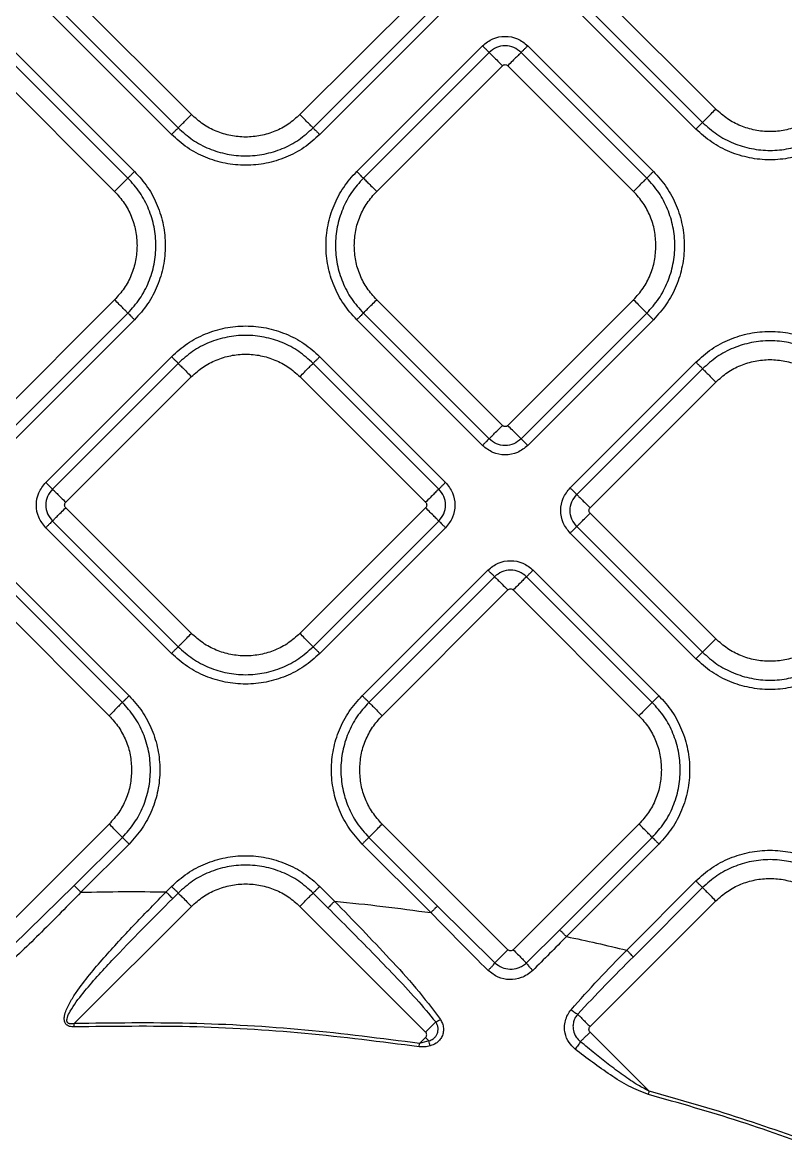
# Model space of a CAD drawing. Extents: x 939 to 1039, y 781 to 934.
# Drawn here: x 964.14 to 968.13, y 833.99 to 839.91 of the extents above; entities that cross this region are included whole.
import ezdxf

# ---------------------------------------------------------------- set-up
doc = ezdxf.new("R2010")
doc.units = 0
doc.header["$MEASUREMENT"] = 0
doc.layers.add('1', color=4, linetype='Continuous')

# ---------------------------------------------------------------- blocks, each defined once
blk = doc.blocks.new('Envoy')
at = {"layer": '1', "color": 3, "linetype": 'Continuous', "lineweight": 25}
for p, q in [((26.3686, 40.2569), (25.7097, 40.9158)), ((27.5955, 40.9158), (26.9367, 40.2569)), ((29.1166, 40.2854), (28.4578, 40.9443)), ((25.64, 40.846), (26.2989, 40.1872)), ((27.0064, 40.1872), (27.6653, 40.846)), ((29.012, 40.1809), (28.3532, 40.8397)), ((28.3881, 40.8745), (29.0469, 40.2157)), ((26.264, 40.1523), (25.6052, 40.8112)), ((27.7001, 40.8112), (27.0413, 40.1523)), ((25.4117, 40.6176), (26.0705, 39.9588)), ((27.2348, 39.9588), (27.8937, 40.6176)), ((28.1311, 40.6176), (28.79, 39.9588)), ((26.0356, 39.924), (25.3768, 40.5828)), ((27.9285, 40.5828), (27.2697, 39.9239)), ((28.7551, 39.9239), (28.0963, 40.5828)), ((25.3071, 40.5131), (25.9659, 39.8542)), ((27.3394, 39.8542), (27.9983, 40.513)), ((28.0265, 40.513), (28.6854, 39.8542)), ((25.9659, 39.2861), (25.3071, 38.6273)), ((27.9983, 38.6272), (27.3394, 39.2861)), ((28.6854, 39.2861), (28.0265, 38.6272)), ((25.3768, 38.5575), (26.0356, 39.2164)), ((26.0705, 39.1815), (25.4117, 38.5227)), ((27.8937, 38.5227), (27.2348, 39.1815)), ((27.2697, 39.2164), (27.9285, 38.5575)), ((28.0963, 38.5575), (28.7551, 39.2164)), ((28.79, 39.1815), (28.1311, 38.5227)), ((25.6052, 38.3292), (26.264, 38.988)), ((26.2989, 38.9531), (25.6401, 38.2943)), ((27.6653, 38.2943), (27.0065, 38.9531)), ((27.0413, 38.988), (27.7001, 38.3292)), ((28.3532, 38.3006), (29.012, 38.9595)), ((25.7098, 38.2246), (26.3686, 38.8834)), ((26.9367, 38.8834), (27.5956, 38.2246)), ((29.0469, 38.9246), (28.388, 38.2658)), ((28.4577, 38.196), (29.1166, 38.8549)), ((26.3686, 37.5374), (25.7098, 38.1963)), ((27.5956, 38.1963), (26.9367, 37.5374)), ((25.6401, 38.1265), (26.2989, 37.4677)), ((27.0065, 37.4677), (27.6653, 38.1265)), ((29.1166, 37.5089), (28.4577, 38.1678)), ((26.264, 37.4329), (25.6052, 38.0917)), ((27.7001, 38.0917), (27.0413, 37.4329)), ((29.012, 37.4043), (28.3532, 38.0632)), ((28.388, 38.098), (29.0469, 37.4392)), ((26.0071, 37.1759), (25.3483, 37.8348)), ((25.3831, 37.8696), (26.042, 37.2108)), ((27.2634, 37.2108), (27.9222, 37.8696)), ((27.9571, 37.8348), (27.2982, 37.176)), ((28.7836, 37.176), (28.1248, 37.8348)), ((28.1597, 37.8696), (28.8185, 37.2108)), ((25.2785, 37.765), (25.9374, 37.1062)), ((27.3679, 37.1062), (28.0268, 37.7651)), ((28.0551, 37.7651), (28.7139, 37.1062)), ((25.9374, 36.5381), (25.2785, 35.8792)), ((28.0268, 35.8793), (27.3679, 36.5381)), ((28.7139, 36.5381), (28.0551, 35.8793)), ((25.7545, 36.2158), (26.0071, 36.4684)), ((27.2982, 36.4684), (27.6579, 36.1087)), ((28.2988, 35.9835), (28.7836, 36.4684)), ((26.042, 36.4335), (25.7894, 36.1809)), ((27.623, 36.0739), (27.2634, 36.4335)), ((28.8185, 36.4335), (28.3336, 35.9487)), ((25.7545, 36.2158), (25.3429, 35.8149)), ((28.6495, 35.8774), (29.012, 36.24)), ((26.2356, 36.1831), (26.264, 36.2115)), ((26.2989, 36.1766), (26.2705, 36.1482)), ((27.0839, 36.0991), (27.0064, 36.1766)), ((27.0413, 36.2115), (27.1188, 36.134)), ((29.0469, 36.2051), (28.6844, 35.8426)), ((25.7544, 35.4927), (26.3686, 36.1069)), ((27.5955, 35.448), (26.9367, 36.1069)), ((27.9587, 35.8112), (27.6579, 36.1087)), ((28.4578, 35.4766), (29.1166, 36.1354)), ((28.2988, 35.9835), (28.1237, 35.8106)), ((28.768, 35.1381), (28.4578, 35.4483)), ((27.5615, 35.3708), (27.5641, 35.3883)), ((27.5641, 35.3883), (27.5955, 35.4198)), ((27.6135, 35.4018), (27.5641, 35.3883)), ((27.6135, 35.4018), (27.5955, 35.4198))]:
    blk.add_line(p, q, dxfattribs=at)
for points, knots in [([(27.8937, 40.6176), (27.911, 40.6313), (27.9458, 40.6588), (28.0124, 40.6708), (28.0791, 40.6588), (28.1138, 40.6313), (28.1311, 40.6176)], [0, 0, 0, 0, 0.2500696, 0.5000136, 0.7499316, 1, 1, 1, 1]), ([(27.9285, 40.5828), (27.9274, 40.5839), (27.9252, 40.5861), (27.9169, 40.5944), (27.9061, 40.6052), (27.8978, 40.6135), (27.8937, 40.6176)], [0, 0, 0, 0, 0.249995, 0.499983, 0.750002, 1, 1, 1, 1]), ([(28.0963, 40.5828), (28.084, 40.5924), (28.0595, 40.6118), (28.0124, 40.6204), (27.9653, 40.6118), (27.9408, 40.5924), (27.9285, 40.5828)], [0, 0, 0, 0, 0.249853, 0.499976, 0.750124, 1, 1, 1, 1]), ([(28.0963, 40.5828), (28.0974, 40.5839), (28.0996, 40.5861), (28.1079, 40.5944), (28.1187, 40.6052), (28.127, 40.6135), (28.1311, 40.6176)], [0, 0, 0, 0, 0.249991, 0.499989, 0.749983, 1, 1, 1, 1]), ([(27.9285, 40.5828), (27.9308, 40.5806), (27.9352, 40.5761), (27.9518, 40.5595), (27.9734, 40.5379), (27.99, 40.5213), (27.9983, 40.513)], [0, 0, 0, 0, 0.249995, 0.500002, 0.750004, 1, 1, 1, 1]), ([(28.0963, 40.5828), (28.0941, 40.5806), (28.0896, 40.5761), (28.073, 40.5595), (28.0514, 40.5379), (28.0348, 40.5213), (28.0265, 40.513)], [0, 0, 0, 0, 0.2499965, 0.4999979, 0.7500024, 1, 1, 1, 1]), ([(27.9983, 40.513), (28.0003, 40.5147), (28.0045, 40.5179), (28.0124, 40.5194), (28.0203, 40.5179), (28.0245, 40.5147), (28.0265, 40.513)], [0, 0, 0, 0, 0.250204, 0.499963, 0.749796, 1, 1, 1, 1]), ([(26.2989, 40.1872), (26.3011, 40.1894), (26.3055, 40.1938), (26.3221, 40.2104), (26.3437, 40.2321), (26.3603, 40.2486), (26.3686, 40.2569)], [0, 0, 0, 0, 0.249995, 0.4999959, 0.7499999, 1, 1, 1, 1]), ([(26.9367, 40.2569), (26.9171, 40.2394), (26.8778, 40.2043), (26.8072, 40.1676), (26.7316, 40.1444), (26.6526, 40.1367), (26.5737, 40.1444), (26.498, 40.1676), (26.4275, 40.2043), (26.3882, 40.2394), (26.3686, 40.2569)], [0, 0, 0, 0, 0.125003, 0.250002, 0.374999, 0.500002, 0.625, 0.750001, 0.875, 1, 1, 1, 1]), ([(27.0064, 40.1872), (27.0042, 40.1894), (26.9998, 40.1938), (26.9832, 40.2104), (26.9615, 40.2321), (26.945, 40.2486), (26.9367, 40.2569)], [0, 0, 0, 0, 0.2499957, 0.5000049, 0.7499993, 1, 1, 1, 1]), ([(29.0469, 40.2157), (29.0491, 40.2179), (29.0535, 40.2224), (29.0701, 40.2389), (29.0918, 40.2606), (29.1083, 40.2772), (29.1166, 40.2854)], [0, 0, 0, 0, 0.2499971, 0.5000068, 0.7500017, 1, 1, 1, 1]), ([(29.6847, 40.2854), (29.6651, 40.2679), (29.6258, 40.2328), (29.5553, 40.1961), (29.4796, 40.1729), (29.4007, 40.1652), (29.3218, 40.1729), (29.2461, 40.1961), (29.1756, 40.2328), (29.1363, 40.2679), (29.1166, 40.2854)], [0, 0, 0, 0, 0.124999, 0.249999, 0.374999, 0.499998, 0.625001, 0.749998, 0.874998, 1, 1, 1, 1]), ([(26.2989, 40.1872), (26.2978, 40.1861), (26.2955, 40.1839), (26.2872, 40.1756), (26.2764, 40.1648), (26.2681, 40.1565), (26.264, 40.1523)], [0, 0, 0, 0, 0.249996, 0.500001, 0.750003, 1, 1, 1, 1]), ([(26.2989, 40.1872), (26.3233, 40.1654), (26.3723, 40.1217), (26.4601, 40.0759), (26.5544, 40.0471), (26.6526, 40.0375), (26.7509, 40.0471), (26.8452, 40.0759), (26.933, 40.1217), (26.982, 40.1654), (27.0064, 40.1872)], [0, 0, 0, 0, 0.124999, 0.25, 0.375, 0.499999, 0.625, 0.75, 0.874998, 1, 1, 1, 1]), ([(27.0064, 40.1872), (27.0075, 40.1861), (27.0098, 40.1839), (27.018, 40.1756), (27.0289, 40.1648), (27.0372, 40.1565), (27.0413, 40.1523)], [0, 0, 0, 0, 0.2499938, 0.4999816, 0.7499816, 1, 1, 1, 1]), ([(29.0469, 40.2157), (29.0458, 40.2146), (29.0436, 40.2124), (29.0353, 40.2041), (29.0244, 40.1933), (29.0162, 40.185), (29.012, 40.1809)], [0, 0, 0, 0, 0.249995, 0.49998, 0.749981, 1, 1, 1, 1]), ([(29.0469, 40.2157), (29.0714, 40.1939), (29.1203, 40.1502), (29.2081, 40.1044), (29.3024, 40.0756), (29.4007, 40.066), (29.499, 40.0756), (29.5932, 40.1044), (29.681, 40.1502), (29.73, 40.1939), (29.7545, 40.2157)], [0, 0, 0, 0, 0.1250017, 0.2500002, 0.375, 0.5000013, 0.6249997, 0.7499995, 0.8750006, 1, 1, 1, 1]), ([(27.0413, 40.1523), (27.0144, 40.1284), (26.9606, 40.0804), (26.8642, 40.0301), (26.7606, 39.9984), (26.6526, 39.9878), (26.5447, 39.9984), (26.4411, 40.0301), (26.3446, 40.0804), (26.2909, 40.1284), (26.264, 40.1523)], [0, 0, 0, 0, 0.125002, 0.25, 0.374999, 0.500001, 0.625, 0.75, 0.875, 1, 1, 1, 1]), ([(29.7893, 40.1809), (29.7624, 40.1569), (29.7087, 40.1089), (29.6122, 40.0586), (29.5086, 40.0269), (29.4007, 40.0164), (29.2927, 40.0269), (29.1892, 40.0586), (29.0927, 40.1089), (29.0389, 40.1569), (29.012, 40.1809)], [0, 0, 0, 0, 0.125, 0.25, 0.374999, 0.499999, 0.625, 0.75, 0.874998, 1, 1, 1, 1]), ([(26.0356, 39.924), (26.0367, 39.9251), (26.0389, 39.9273), (26.0472, 39.9356), (26.0581, 39.9464), (26.0663, 39.9547), (26.0705, 39.9588)], [0, 0, 0, 0, 0.249993, 0.499982, 0.750004, 1, 1, 1, 1]), ([(26.0705, 39.9588), (26.0945, 39.9319), (26.1424, 39.8782), (26.1927, 39.7817), (26.2244, 39.6781), (26.235, 39.5702), (26.2244, 39.4622), (26.1927, 39.3587), (26.1424, 39.2622), (26.0945, 39.2084), (26.0705, 39.1815)], [0, 0, 0, 0, 0.124999, 0.249999, 0.375, 0.5, 0.625, 0.750001, 0.875001, 1, 1, 1, 1]), ([(27.2348, 39.1815), (27.2109, 39.2084), (27.1629, 39.2621), (27.1126, 39.3586), (27.0809, 39.4622), (27.0703, 39.5701), (27.0809, 39.6781), (27.1126, 39.7817), (27.1629, 39.8781), (27.2109, 39.9319), (27.2348, 39.9588)], [0, 0, 0, 0, 0.1249993, 0.2500002, 0.3749998, 0.5, 0.6250002, 0.7499998, 0.8750007, 1, 1, 1, 1]), ([(27.2697, 39.9239), (27.2686, 39.925), (27.2664, 39.9272), (27.2581, 39.9355), (27.2473, 39.9464), (27.239, 39.9547), (27.2348, 39.9588)], [0, 0, 0, 0, 0.249994, 0.5, 0.750002, 1, 1, 1, 1]), ([(28.7551, 39.9239), (28.7562, 39.925), (28.7584, 39.9272), (28.7667, 39.9355), (28.7775, 39.9464), (28.7858, 39.9547), (28.79, 39.9588)], [0, 0, 0, 0, 0.249993, 0.499982, 0.750004, 1, 1, 1, 1]), ([(28.79, 39.9588), (28.814, 39.9319), (28.8619, 39.8781), (28.9122, 39.7817), (28.9439, 39.6781), (28.9545, 39.5701), (28.9439, 39.4622), (28.9122, 39.3586), (28.8619, 39.2621), (28.814, 39.2084), (28.79, 39.1815)], [0, 0, 0, 0, 0.124999, 0.249999, 0.375, 0.5, 0.625, 0.750001, 0.875001, 1, 1, 1, 1]), ([(26.0356, 39.924), (26.0334, 39.9217), (26.029, 39.9173), (26.0124, 39.9007), (25.9907, 39.8791), (25.9742, 39.8625), (25.9659, 39.8542)], [0, 0, 0, 0, 0.2499964, 0.5000054, 0.7499995, 1, 1, 1, 1]), ([(26.0356, 39.2164), (26.0575, 39.2409), (26.1011, 39.2898), (26.1469, 39.3776), (26.1758, 39.4719), (26.1854, 39.5702), (26.1758, 39.6685), (26.1469, 39.7627), (26.1011, 39.8505), (26.0575, 39.8995), (26.0356, 39.924)], [0, 0, 0, 0, 0.125, 0.25, 0.375, 0.5, 0.624999, 0.749999, 0.874999, 1, 1, 1, 1]), ([(27.2697, 39.9239), (27.2479, 39.8995), (27.2042, 39.8505), (27.1584, 39.7627), (27.1296, 39.6684), (27.12, 39.5701), (27.1296, 39.4719), (27.1584, 39.3776), (27.2042, 39.2898), (27.2479, 39.2408), (27.2697, 39.2164)], [0, 0, 0, 0, 0.125001, 0.25, 0.375, 0.5, 0.625, 0.75, 0.875, 1, 1, 1, 1]), ([(27.2697, 39.9239), (27.2719, 39.9217), (27.2763, 39.9173), (27.2929, 39.9007), (27.3146, 39.879), (27.3312, 39.8625), (27.3394, 39.8542)], [0, 0, 0, 0, 0.2499965, 0.4999979, 0.7500024, 1, 1, 1, 1]), ([(28.7551, 39.9239), (28.7529, 39.9217), (28.7485, 39.9173), (28.7319, 39.9007), (28.7102, 39.879), (28.6937, 39.8625), (28.6854, 39.8542)], [0, 0, 0, 0, 0.2499971, 0.5000068, 0.7500017, 1, 1, 1, 1]), ([(28.7551, 39.2164), (28.7769, 39.2408), (28.8206, 39.2898), (28.8664, 39.3776), (28.8952, 39.4719), (28.9048, 39.5701), (28.8952, 39.6684), (28.8664, 39.7627), (28.8206, 39.8505), (28.7769, 39.8995), (28.7551, 39.9239)], [0, 0, 0, 0, 0.125, 0.25, 0.375, 0.5, 0.625, 0.749999, 0.874999, 1, 1, 1, 1]), ([(25.9659, 39.8542), (25.9834, 39.8346), (26.0185, 39.7953), (26.0551, 39.7248), (26.0791, 39.6491), (26.0821, 39.5965), (26.0836, 39.5702)], [0, 0, 0, 0, 0.249999, 0.5, 0.75, 1, 1, 1, 1]), ([(27.2218, 39.5701), (27.2232, 39.5964), (27.2262, 39.6491), (27.2503, 39.7247), (27.2868, 39.7953), (27.3219, 39.8346), (27.3394, 39.8542)], [0, 0, 0, 0, 0.25, 0.5, 0.75, 1, 1, 1, 1]), ([(28.803, 39.5701), (28.8016, 39.5964), (28.7986, 39.6491), (28.7745, 39.7247), (28.738, 39.7953), (28.7029, 39.8346), (28.6854, 39.8542)], [0, 0, 0, 0, 0.25, 0.499999, 0.75, 1, 1, 1, 1]), ([(26.0836, 39.5702), (26.0821, 39.5439), (26.0791, 39.4913), (26.0551, 39.4156), (26.0185, 39.3451), (25.9834, 39.3058), (25.9659, 39.2861)], [0, 0, 0, 0, 0.25, 0.5, 0.750001, 1, 1, 1, 1]), ([(27.3394, 39.2861), (27.3219, 39.3057), (27.2868, 39.345), (27.2503, 39.4155), (27.2262, 39.4912), (27.2232, 39.5438), (27.2218, 39.5701)], [0, 0, 0, 0, 0.249999, 0.499999, 0.75, 1, 1, 1, 1]), ([(28.6854, 39.2861), (28.7029, 39.3057), (28.738, 39.345), (28.7745, 39.4155), (28.7986, 39.4912), (28.8016, 39.5438), (28.803, 39.5701)], [0, 0, 0, 0, 0.249999, 0.5, 0.75, 1, 1, 1, 1]), ([(26.0356, 39.2164), (26.0334, 39.2186), (26.029, 39.223), (26.0124, 39.2396), (25.9907, 39.2613), (25.9742, 39.2778), (25.9659, 39.2861)], [0, 0, 0, 0, 0.2499957, 0.5000049, 0.7499993, 1, 1, 1, 1]), ([(27.2697, 39.2164), (27.2719, 39.2186), (27.2763, 39.223), (27.2929, 39.2396), (27.3146, 39.2612), (27.3312, 39.2778), (27.3394, 39.2861)], [0, 0, 0, 0, 0.249995, 0.4999959, 0.7499999, 1, 1, 1, 1]), ([(28.6854, 39.2861), (28.6937, 39.2778), (28.7102, 39.2612), (28.7319, 39.2396), (28.7485, 39.223), (28.7529, 39.2186), (28.7551, 39.2164)], [0, 0, 0, 0, 0.250001, 0.499995, 0.750004, 1, 1, 1, 1]), ([(26.0356, 39.2164), (26.0367, 39.2153), (26.0389, 39.2131), (26.0472, 39.2048), (26.0581, 39.1939), (26.0663, 39.1857), (26.0705, 39.1815)], [0, 0, 0, 0, 0.249995, 0.499983, 0.750004, 1, 1, 1, 1]), ([(27.2697, 39.2164), (27.2686, 39.2152), (27.2664, 39.213), (27.2581, 39.2047), (27.2473, 39.1939), (27.239, 39.1856), (27.2348, 39.1815)], [0, 0, 0, 0, 0.249996, 0.500001, 0.750003, 1, 1, 1, 1]), ([(28.79, 39.1815), (28.7858, 39.1856), (28.7775, 39.1939), (28.7667, 39.2047), (28.7584, 39.213), (28.7562, 39.2152), (28.7551, 39.2164)], [0, 0, 0, 0, 0.249996, 0.500017, 0.750005, 1, 1, 1, 1]), ([(26.264, 38.988), (26.2909, 39.012), (26.3447, 39.0599), (26.4412, 39.1102), (26.5447, 39.1419), (26.6527, 39.1525), (26.7606, 39.1419), (26.8642, 39.1102), (26.9607, 39.0599), (27.0144, 39.012), (27.0413, 38.988)], [0, 0, 0, 0, 0.125, 0.25, 0.374999, 0.499999, 0.625001, 0.75, 0.875, 1, 1, 1, 1]), ([(29.012, 38.9595), (29.0389, 38.9834), (29.0926, 39.0314), (29.1891, 39.0817), (29.2927, 39.1134), (29.4006, 39.124), (29.5086, 39.1134), (29.6122, 39.0817), (29.7086, 39.0314), (29.7624, 38.9834), (29.7893, 38.9595)], [0, 0, 0, 0, 0.1249995, 0.2500003, 0.3749995, 0.5000014, 0.6250005, 0.7499997, 0.8750005, 1, 1, 1, 1]), ([(27.0065, 38.9531), (26.982, 38.9749), (26.933, 39.0186), (26.8452, 39.0644), (26.751, 39.0932), (26.6527, 39.1029), (26.5544, 39.0932), (26.4601, 39.0644), (26.3723, 39.0186), (26.3234, 38.9749), (26.2989, 38.9531)], [0, 0, 0, 0, 0.124999, 0.25, 0.375, 0.500001, 0.625, 0.75, 0.875001, 1, 1, 1, 1]), ([(29.7544, 38.9246), (29.73, 38.9464), (29.681, 38.9901), (29.5932, 39.0359), (29.4989, 39.0647), (29.4006, 39.0743), (29.3024, 39.0647), (29.2081, 39.0359), (29.1203, 38.9901), (29.0713, 38.9464), (29.0469, 38.9246)], [0, 0, 0, 0, 0.124999, 0.25, 0.375, 0.499999, 0.625, 0.75, 0.875001, 1, 1, 1, 1]), ([(26.3686, 38.8834), (26.3883, 38.9009), (26.4276, 38.936), (26.4981, 38.9727), (26.5738, 38.9959), (26.6527, 39.0036), (26.7316, 38.9959), (26.8073, 38.9727), (26.8778, 38.936), (26.9171, 38.9009), (26.9367, 38.8834)], [0, 0, 0, 0, 0.125, 0.249999, 0.374999, 0.499998, 0.625001, 0.750001, 0.875, 1, 1, 1, 1]), ([(26.2989, 38.9531), (26.2978, 38.9542), (26.2956, 38.9564), (26.2873, 38.9647), (26.2764, 38.9756), (26.2682, 38.9838), (26.264, 38.988)], [0, 0, 0, 0, 0.249993, 0.499982, 0.750004, 1, 1, 1, 1]), ([(26.2989, 38.9531), (26.3011, 38.9509), (26.3055, 38.9465), (26.3221, 38.9299), (26.3438, 38.9082), (26.3603, 38.8917), (26.3686, 38.8834)], [0, 0, 0, 0, 0.2499964, 0.5000054, 0.7499995, 1, 1, 1, 1]), ([(26.9367, 38.8834), (26.945, 38.8917), (26.9616, 38.9082), (26.9832, 38.9299), (26.9998, 38.9465), (27.0043, 38.9509), (27.0065, 38.9531)], [0, 0, 0, 0, 0.25, 0.499995, 0.750004, 1, 1, 1, 1]), ([(27.0413, 38.988), (27.0372, 38.9838), (27.0289, 38.9756), (27.0181, 38.9647), (27.0098, 38.9564), (27.0076, 38.9542), (27.0065, 38.9531)], [0, 0, 0, 0, 0.2499962, 0.500018, 0.7500069, 1, 1, 1, 1]), ([(29.0469, 38.9246), (29.0458, 38.9257), (29.0435, 38.9279), (29.0352, 38.9362), (29.0244, 38.947), (29.0161, 38.9553), (29.012, 38.9595)], [0, 0, 0, 0, 0.249994, 0.499983, 0.749999, 1, 1, 1, 1]), ([(29.1166, 38.8549), (29.1362, 38.8724), (29.1755, 38.9075), (29.246, 38.9442), (29.3217, 38.9674), (29.4006, 38.9751), (29.4796, 38.9674), (29.5552, 38.9442), (29.6258, 38.9075), (29.6651, 38.8724), (29.6847, 38.8549)], [0, 0, 0, 0, 0.125, 0.249999, 0.374999, 0.500002, 0.625001, 0.750001, 0.875, 1, 1, 1, 1]), ([(29.0469, 38.9246), (29.0491, 38.9224), (29.0535, 38.918), (29.0701, 38.9014), (29.0917, 38.8797), (29.1083, 38.8632), (29.1166, 38.8549)], [0, 0, 0, 0, 0.249996, 0.500007, 0.749999, 1, 1, 1, 1]), ([(27.9285, 38.5575), (27.9308, 38.5597), (27.9352, 38.5642), (27.9518, 38.5808), (27.9734, 38.6024), (27.99, 38.619), (27.9983, 38.6272)], [0, 0, 0, 0, 0.249993, 0.5, 0.750002, 1, 1, 1, 1]), ([(28.0265, 38.6272), (28.0245, 38.6256), (28.0203, 38.6223), (28.0124, 38.6209), (28.0045, 38.6223), (28.0003, 38.6256), (27.9983, 38.6272)], [0, 0, 0, 0, 0.25021, 0.500037, 0.74979, 1, 1, 1, 1]), ([(28.0963, 38.5575), (28.0941, 38.5597), (28.0896, 38.5642), (28.073, 38.5808), (28.0514, 38.6024), (28.0348, 38.619), (28.0265, 38.6272)], [0, 0, 0, 0, 0.249995, 0.4999959, 0.7499999, 1, 1, 1, 1]), ([(27.9285, 38.5575), (27.9274, 38.5564), (27.9252, 38.5542), (27.9169, 38.5459), (27.9061, 38.5351), (27.8978, 38.5268), (27.8937, 38.5227)], [0, 0, 0, 0, 0.2499955, 0.4999831, 0.7500072, 1, 1, 1, 1]), ([(28.0963, 38.5575), (28.084, 38.5479), (28.0595, 38.5285), (28.0124, 38.5199), (27.9653, 38.5285), (27.9408, 38.5479), (27.9285, 38.5575)], [0, 0, 0, 0, 0.249854, 0.499976, 0.750123, 1, 1, 1, 1]), ([(28.1311, 38.5227), (28.127, 38.5268), (28.1187, 38.5351), (28.1079, 38.5459), (28.0996, 38.5542), (28.0974, 38.5564), (28.0963, 38.5575)], [0, 0, 0, 0, 0.250012, 0.500011, 0.750009, 1, 1, 1, 1]), ([(28.1311, 38.5227), (28.1138, 38.509), (28.0791, 38.4815), (28.0124, 38.4695), (27.9458, 38.4815), (27.911, 38.509), (27.8937, 38.5227)], [0, 0, 0, 0, 0.250069, 0.499986, 0.74993, 1, 1, 1, 1]), ([(25.6052, 38.0917), (25.5915, 38.109), (25.564, 38.1438), (25.552, 38.2104), (25.564, 38.2771), (25.5915, 38.3118), (25.6052, 38.3292)], [0, 0, 0, 0, 0.2500704, 0.5000152, 0.7499314, 1, 1, 1, 1]), ([(25.6401, 38.2943), (25.6389, 38.2954), (25.6367, 38.2976), (25.6284, 38.3059), (25.6176, 38.3167), (25.6093, 38.325), (25.6052, 38.3292)], [0, 0, 0, 0, 0.249998, 0.499989, 0.749997, 1, 1, 1, 1]), ([(25.6401, 38.2943), (25.6304, 38.282), (25.611, 38.2575), (25.6025, 38.2104), (25.611, 38.1634), (25.6304, 38.1388), (25.6401, 38.1265)], [0, 0, 0, 0, 0.249862, 0.499984, 0.750122, 1, 1, 1, 1]), ([(25.6401, 38.2943), (25.6423, 38.2921), (25.6467, 38.2876), (25.6633, 38.271), (25.6849, 38.2494), (25.7015, 38.2328), (25.7098, 38.2246)], [0, 0, 0, 0, 0.2499957, 0.5000049, 0.7499993, 1, 1, 1, 1]), ([(27.6653, 38.2943), (27.6631, 38.2921), (27.6587, 38.2876), (27.6421, 38.271), (27.6204, 38.2494), (27.6039, 38.2328), (27.5956, 38.2246)], [0, 0, 0, 0, 0.2499957, 0.5000049, 0.7499993, 1, 1, 1, 1]), ([(27.6653, 38.2943), (27.6664, 38.2954), (27.6686, 38.2976), (27.6769, 38.3059), (27.6877, 38.3167), (27.696, 38.325), (27.7001, 38.3292)], [0, 0, 0, 0, 0.249998, 0.499989, 0.749997, 1, 1, 1, 1]), ([(27.6653, 38.1265), (27.675, 38.1388), (27.6943, 38.1634), (27.7029, 38.2104), (27.6943, 38.2575), (27.675, 38.282), (27.6653, 38.2943)], [0, 0, 0, 0, 0.249862, 0.499987, 0.750125, 1, 1, 1, 1]), ([(27.7001, 38.3292), (27.7139, 38.3118), (27.7413, 38.2771), (27.7534, 38.2104), (27.7413, 38.1438), (27.7139, 38.109), (27.7001, 38.0917)], [0, 0, 0, 0, 0.25007, 0.500017, 0.749931, 1, 1, 1, 1]), ([(28.3532, 38.0632), (28.3395, 38.0805), (28.312, 38.1153), (28.3, 38.1819), (28.312, 38.2485), (28.3395, 38.2833), (28.3532, 38.3006)], [0, 0, 0, 0, 0.2500671, 0.4999837, 0.7499311, 1, 1, 1, 1]), ([(28.388, 38.2658), (28.3869, 38.2669), (28.3847, 38.2691), (28.3764, 38.2774), (28.3656, 38.2882), (28.3573, 38.2965), (28.3532, 38.3006)], [0, 0, 0, 0, 0.249997, 0.499992, 0.749996, 1, 1, 1, 1]), ([(28.388, 38.098), (28.3784, 38.1103), (28.359, 38.1348), (28.3504, 38.1819), (28.359, 38.229), (28.3784, 38.2535), (28.388, 38.2658)], [0, 0, 0, 0, 0.249862, 0.499987, 0.750122, 1, 1, 1, 1]), ([(28.388, 38.2658), (28.3902, 38.2636), (28.3947, 38.2591), (28.4113, 38.2425), (28.4329, 38.2209), (28.4495, 38.2043), (28.4577, 38.196)], [0, 0, 0, 0, 0.249996, 0.500007, 0.749999, 1, 1, 1, 1]), ([(25.6401, 38.1265), (25.6423, 38.1288), (25.6467, 38.1332), (25.6633, 38.1498), (25.6849, 38.1714), (25.7015, 38.188), (25.7098, 38.1963)], [0, 0, 0, 0, 0.2499971, 0.5000068, 0.7500017, 1, 1, 1, 1]), ([(25.7098, 38.1963), (25.7081, 38.1983), (25.7049, 38.2025), (25.7034, 38.2104), (25.7049, 38.2183), (25.7081, 38.2225), (25.7098, 38.2246)], [0, 0, 0, 0, 0.250226, 0.500008, 0.74979, 1, 1, 1, 1]), ([(27.5956, 38.2246), (27.5972, 38.2225), (27.6005, 38.2183), (27.6019, 38.2104), (27.6005, 38.2025), (27.5972, 38.1983), (27.5956, 38.1963)], [0, 0, 0, 0, 0.25021, 0.499992, 0.749774, 1, 1, 1, 1]), ([(27.6653, 38.1265), (27.6631, 38.1288), (27.6587, 38.1332), (27.6421, 38.1498), (27.6204, 38.1714), (27.6039, 38.188), (27.5956, 38.1963)], [0, 0, 0, 0, 0.2499971, 0.5000068, 0.7500017, 1, 1, 1, 1]), ([(28.4577, 38.1678), (28.4561, 38.1698), (28.4529, 38.174), (28.4514, 38.1819), (28.4529, 38.1898), (28.4561, 38.194), (28.4577, 38.196)], [0, 0, 0, 0, 0.2502268, 0.4999908, 0.7497732, 1, 1, 1, 1]), ([(25.6401, 38.1265), (25.6389, 38.1254), (25.6367, 38.1232), (25.6284, 38.1149), (25.6176, 38.1041), (25.6093, 38.0958), (25.6052, 38.0917)], [0, 0, 0, 0, 0.249997, 0.499992, 0.749996, 1, 1, 1, 1]), ([(27.6653, 38.1265), (27.6664, 38.1254), (27.6686, 38.1232), (27.6769, 38.1149), (27.6877, 38.1041), (27.696, 38.0958), (27.7001, 38.0917)], [0, 0, 0, 0, 0.249997, 0.499992, 0.749996, 1, 1, 1, 1]), ([(28.388, 38.098), (28.3902, 38.1003), (28.3947, 38.1047), (28.4113, 38.1213), (28.4329, 38.1429), (28.4495, 38.1595), (28.4577, 38.1678)], [0, 0, 0, 0, 0.249996, 0.500007, 0.749999, 1, 1, 1, 1]), ([(28.3532, 38.0632), (28.3573, 38.0673), (28.3656, 38.0756), (28.3764, 38.0864), (28.3847, 38.0947), (28.3869, 38.0969), (28.388, 38.098)], [0, 0, 0, 0, 0.2500047, 0.5000086, 0.7500003, 1, 1, 1, 1]), ([(27.9222, 37.8696), (27.9395, 37.8834), (27.9743, 37.9108), (28.0409, 37.9228), (28.1076, 37.9108), (28.1423, 37.8834), (28.1597, 37.8696)], [0, 0, 0, 0, 0.25007, 0.500022, 0.749932, 1, 1, 1, 1]), ([(27.9571, 37.8348), (27.9559, 37.8359), (27.9537, 37.8381), (27.9454, 37.8464), (27.9346, 37.8572), (27.9263, 37.8655), (27.9222, 37.8696)], [0, 0, 0, 0, 0.249991, 0.499989, 0.749983, 1, 1, 1, 1]), ([(28.1248, 37.8348), (28.1125, 37.8445), (28.088, 37.8638), (28.0409, 37.8724), (27.9939, 37.8638), (27.9693, 37.8445), (27.9571, 37.8348)], [0, 0, 0, 0, 0.249864, 0.499988, 0.750123, 1, 1, 1, 1]), ([(27.9571, 37.8348), (27.9593, 37.8326), (27.9637, 37.8282), (27.9803, 37.8116), (28.0019, 37.7899), (28.0185, 37.7734), (28.0268, 37.7651)], [0, 0, 0, 0, 0.249996, 0.499996, 0.75, 1, 1, 1, 1]), ([(28.1248, 37.8348), (28.1226, 37.8326), (28.1181, 37.8282), (28.1015, 37.8116), (28.0799, 37.7899), (28.0633, 37.7734), (28.0551, 37.7651)], [0, 0, 0, 0, 0.2499938, 0.5000002, 0.7500021, 1, 1, 1, 1]), ([(28.1248, 37.8348), (28.1259, 37.8359), (28.1281, 37.8381), (28.1364, 37.8464), (28.1472, 37.8572), (28.1555, 37.8655), (28.1597, 37.8696)], [0, 0, 0, 0, 0.249995, 0.499983, 0.750002, 1, 1, 1, 1]), ([(28.0268, 37.7651), (28.0288, 37.7667), (28.033, 37.77), (28.0409, 37.7714), (28.0488, 37.77), (28.053, 37.7667), (28.0551, 37.7651)], [0, 0, 0, 0, 0.25021, 0.500037, 0.74979, 1, 1, 1, 1]), ([(26.2989, 37.4677), (26.3011, 37.4699), (26.3055, 37.4744), (26.3221, 37.4909), (26.3438, 37.5126), (26.3603, 37.5292), (26.3686, 37.5374)], [0, 0, 0, 0, 0.2499971, 0.5000068, 0.7500017, 1, 1, 1, 1]), ([(26.9367, 37.5374), (26.9171, 37.5199), (26.8778, 37.4848), (26.8073, 37.4481), (26.7316, 37.4249), (26.6527, 37.4172), (26.5738, 37.4249), (26.4981, 37.4481), (26.4276, 37.4848), (26.3883, 37.5199), (26.3686, 37.5374)], [0, 0, 0, 0, 0.124999, 0.249998, 0.374999, 0.500002, 0.625001, 0.750002, 0.875001, 1, 1, 1, 1]), ([(27.0065, 37.4677), (27.0043, 37.4699), (26.9998, 37.4744), (26.9832, 37.4909), (26.9616, 37.5126), (26.945, 37.5292), (26.9367, 37.5374)], [0, 0, 0, 0, 0.2499971, 0.5000068, 0.7500017, 1, 1, 1, 1]), ([(26.2989, 37.4677), (26.2978, 37.4666), (26.2956, 37.4644), (26.2873, 37.4561), (26.2764, 37.4453), (26.2682, 37.437), (26.264, 37.4329)], [0, 0, 0, 0, 0.249994, 0.4999782, 0.749999, 1, 1, 1, 1]), ([(26.2989, 37.4677), (26.3234, 37.4459), (26.3723, 37.4022), (26.4601, 37.3564), (26.5544, 37.3276), (26.6527, 37.318), (26.751, 37.3276), (26.8452, 37.3564), (26.933, 37.4022), (26.982, 37.4459), (27.0065, 37.4677)], [0, 0, 0, 0, 0.124999, 0.25, 0.375, 0.499999, 0.625, 0.75, 0.875001, 1, 1, 1, 1]), ([(27.0065, 37.4677), (27.0076, 37.4666), (27.0098, 37.4644), (27.0181, 37.4561), (27.0289, 37.4453), (27.0372, 37.437), (27.0413, 37.4329)], [0, 0, 0, 0, 0.249994, 0.4999782, 0.749999, 1, 1, 1, 1]), ([(29.1166, 37.5089), (29.1083, 37.5006), (29.0917, 37.4841), (29.0701, 37.4624), (29.0535, 37.4458), (29.0491, 37.4414), (29.0469, 37.4392)], [0, 0, 0, 0, 0.250001, 0.499995, 0.750004, 1, 1, 1, 1]), ([(29.6847, 37.5089), (29.6651, 37.4914), (29.6258, 37.4563), (29.5552, 37.4196), (29.4796, 37.3964), (29.4006, 37.3887), (29.3217, 37.3964), (29.246, 37.4196), (29.1755, 37.4563), (29.1362, 37.4914), (29.1166, 37.5089)], [0, 0, 0, 0, 0.125, 0.249999, 0.374999, 0.499998, 0.625001, 0.750001, 0.875, 1, 1, 1, 1]), ([(27.0413, 37.4329), (27.0144, 37.4089), (26.9607, 37.3609), (26.8642, 37.3106), (26.7606, 37.2789), (26.6527, 37.2684), (26.5447, 37.2789), (26.4412, 37.3106), (26.3447, 37.3609), (26.2909, 37.4089), (26.264, 37.4329)], [0, 0, 0, 0, 0.125, 0.25, 0.374999, 0.500001, 0.625001, 0.75, 0.875, 1, 1, 1, 1]), ([(29.012, 37.4043), (29.0161, 37.4085), (29.0244, 37.4168), (29.0352, 37.4276), (29.0435, 37.4359), (29.0458, 37.4381), (29.0469, 37.4392)], [0, 0, 0, 0, 0.249996, 0.500017, 0.750005, 1, 1, 1, 1]), ([(29.7893, 37.4043), (29.7624, 37.3804), (29.7086, 37.3324), (29.6122, 37.2821), (29.5086, 37.2504), (29.4006, 37.2398), (29.2927, 37.2504), (29.1891, 37.2821), (29.0926, 37.3324), (29.0389, 37.3804), (29.012, 37.4043)], [0, 0, 0, 0, 0.1249995, 0.2500003, 0.3749995, 0.4999986, 0.6250005, 0.7499997, 0.8750005, 1, 1, 1, 1]), ([(29.0469, 37.4392), (29.0713, 37.4174), (29.1203, 37.3737), (29.2081, 37.3279), (29.3024, 37.2991), (29.4006, 37.2895), (29.4989, 37.2991), (29.5932, 37.3279), (29.681, 37.3737), (29.73, 37.4174), (29.7544, 37.4392)], [0, 0, 0, 0, 0.124999, 0.25, 0.375, 0.500001, 0.625, 0.75, 0.875001, 1, 1, 1, 1]), ([(26.0071, 37.1759), (26.0049, 37.1737), (26.0005, 37.1693), (25.9839, 37.1527), (25.9622, 37.131), (25.9457, 37.1145), (25.9374, 37.1062)], [0, 0, 0, 0, 0.249994, 0.500001, 0.749993, 1, 1, 1, 1]), ([(26.0071, 37.1759), (26.0082, 37.177), (26.0104, 37.1792), (26.0187, 37.1875), (26.0295, 37.1984), (26.0378, 37.2067), (26.042, 37.2108)], [0, 0, 0, 0, 0.249998, 0.499992, 0.749999, 1, 1, 1, 1]), ([(26.0071, 36.4684), (26.0289, 36.4928), (26.0726, 36.5418), (26.1184, 36.6296), (26.1472, 36.7239), (26.1568, 36.8221), (26.1472, 36.9204), (26.1184, 37.0147), (26.0726, 37.1025), (26.0289, 37.1515), (26.0071, 37.1759)], [0, 0, 0, 0, 0.124999, 0.249999, 0.375, 0.5, 0.625, 0.75, 0.875001, 1, 1, 1, 1]), ([(26.042, 37.2108), (26.066, 37.1839), (26.1139, 37.1301), (26.1642, 37.0337), (26.1959, 36.9301), (26.2065, 36.8221), (26.1959, 36.7142), (26.1642, 36.6106), (26.1139, 36.5141), (26.066, 36.4604), (26.042, 36.4335)], [0, 0, 0, 0, 0.125001, 0.25, 0.375, 0.5, 0.625, 0.75, 0.874999, 1, 1, 1, 1]), ([(27.2634, 36.4335), (27.2394, 36.4604), (27.1914, 36.5142), (27.1411, 36.6107), (27.1094, 36.7142), (27.0989, 36.8222), (27.1094, 36.9301), (27.1411, 37.0337), (27.1914, 37.1302), (27.2394, 37.1839), (27.2634, 37.2108)], [0, 0, 0, 0, 0.124999, 0.249999, 0.375, 0.5, 0.625, 0.750001, 0.875001, 1, 1, 1, 1]), ([(27.2982, 37.176), (27.2764, 37.1515), (27.2327, 37.1025), (27.1869, 37.0147), (27.1581, 36.9205), (27.1485, 36.8222), (27.1581, 36.7239), (27.1869, 36.6296), (27.2327, 36.5418), (27.2764, 36.4929), (27.2982, 36.4684)], [0, 0, 0, 0, 0.125001, 0.250001, 0.375001, 0.5, 0.625, 0.75, 0.875, 1, 1, 1, 1]), ([(27.2982, 37.176), (27.2971, 37.1771), (27.2949, 37.1793), (27.2866, 37.1876), (27.2758, 37.1984), (27.2675, 37.2067), (27.2634, 37.2108)], [0, 0, 0, 0, 0.249993, 0.499982, 0.750004, 1, 1, 1, 1]), ([(27.2982, 37.176), (27.3004, 37.1737), (27.3049, 37.1693), (27.3215, 37.1527), (27.3431, 37.1311), (27.3597, 37.1145), (27.3679, 37.1062)], [0, 0, 0, 0, 0.2499964, 0.5000054, 0.7499995, 1, 1, 1, 1]), ([(28.7836, 37.176), (28.7814, 37.1737), (28.777, 37.1693), (28.7604, 37.1527), (28.7387, 37.1311), (28.7222, 37.1145), (28.7139, 37.1062)], [0, 0, 0, 0, 0.249996, 0.499996, 0.75, 1, 1, 1, 1]), ([(28.7836, 37.176), (28.7847, 37.1771), (28.7869, 37.1793), (28.7952, 37.1876), (28.8061, 37.1984), (28.8143, 37.2067), (28.8185, 37.2108)], [0, 0, 0, 0, 0.249994, 0.5, 0.750002, 1, 1, 1, 1]), ([(28.7836, 36.4684), (28.8054, 36.4929), (28.8491, 36.5418), (28.8949, 36.6296), (28.9238, 36.7239), (28.9334, 36.8222), (28.9238, 36.9205), (28.8949, 37.0147), (28.8491, 37.1025), (28.8054, 37.1515), (28.7836, 37.176)], [0, 0, 0, 0, 0.125, 0.25, 0.375, 0.5, 0.624999, 0.75, 0.874999, 1, 1, 1, 1]), ([(28.8185, 37.2108), (28.8425, 37.1839), (28.8904, 37.1302), (28.9407, 37.0337), (28.9724, 36.9301), (28.983, 36.8222), (28.9724, 36.7142), (28.9407, 36.6107), (28.8904, 36.5142), (28.8425, 36.4604), (28.8185, 36.4335)], [0, 0, 0, 0, 0.1249993, 0.2500002, 0.3749998, 0.5, 0.6250002, 0.7499998, 0.8750007, 1, 1, 1, 1]), ([(25.9374, 37.1062), (25.9549, 37.0866), (25.99, 37.0473), (26.0265, 36.9767), (26.0506, 36.9011), (26.0536, 36.8484), (26.055, 36.8221)], [0, 0, 0, 0, 0.250004, 0.500003, 0.750002, 1, 1, 1, 1]), ([(27.2503, 36.8222), (27.2518, 36.8485), (27.2547, 36.9011), (27.2788, 36.9768), (27.3153, 37.0473), (27.3504, 37.0866), (27.3679, 37.1062)], [0, 0, 0, 0, 0.25, 0.5, 0.750001, 1, 1, 1, 1]), ([(28.7139, 37.1062), (28.7314, 37.0866), (28.7665, 37.0473), (28.8031, 36.9768), (28.8271, 36.9011), (28.8301, 36.8485), (28.8316, 36.8222)], [0, 0, 0, 0, 0.249999, 0.499999, 0.75, 1, 1, 1, 1]), ([(26.055, 36.8221), (26.0536, 36.7958), (26.0506, 36.7432), (26.0265, 36.6675), (25.99, 36.597), (25.9549, 36.5577), (25.9374, 36.5381)], [0, 0, 0, 0, 0.249999, 0.499998, 0.749998, 1, 1, 1, 1]), ([(27.3679, 36.5381), (27.3504, 36.5578), (27.3153, 36.5971), (27.2788, 36.6676), (27.2547, 36.7433), (27.2518, 36.7959), (27.2503, 36.8222)], [0, 0, 0, 0, 0.249999, 0.5, 0.75, 1, 1, 1, 1]), ([(28.8316, 36.8222), (28.8301, 36.7959), (28.8271, 36.7433), (28.8031, 36.6676), (28.7665, 36.5971), (28.7314, 36.5578), (28.7139, 36.5381)], [0, 0, 0, 0, 0.25, 0.500001, 0.750001, 1, 1, 1, 1]), ([(26.0071, 36.4684), (26.0049, 36.4706), (26.0005, 36.475), (25.9839, 36.4916), (25.9622, 36.5132), (25.9457, 36.5298), (25.9374, 36.5381)], [0, 0, 0, 0, 0.249993, 0.499999, 0.74999, 1, 1, 1, 1]), ([(27.2982, 36.4684), (27.3004, 36.4706), (27.3049, 36.475), (27.3215, 36.4916), (27.3431, 36.5133), (27.3597, 36.5298), (27.3679, 36.5381)], [0, 0, 0, 0, 0.2499957, 0.5000049, 0.7499993, 1, 1, 1, 1]), ([(28.7836, 36.4684), (28.7814, 36.4706), (28.777, 36.475), (28.7604, 36.4916), (28.7387, 36.5133), (28.7222, 36.5298), (28.7139, 36.5381)], [0, 0, 0, 0, 0.249995, 0.4999959, 0.7499999, 1, 1, 1, 1]), ([(26.0071, 36.4684), (26.0082, 36.4672), (26.0104, 36.465), (26.0187, 36.4567), (26.0295, 36.4459), (26.0378, 36.4376), (26.042, 36.4335)], [0, 0, 0, 0, 0.25, 0.499993, 0.749999, 1, 1, 1, 1]), ([(27.2982, 36.4684), (27.2971, 36.4673), (27.2949, 36.4651), (27.2866, 36.4568), (27.2758, 36.4459), (27.2675, 36.4377), (27.2634, 36.4335)], [0, 0, 0, 0, 0.249995, 0.499983, 0.750004, 1, 1, 1, 1]), ([(28.7836, 36.4684), (28.7847, 36.4673), (28.7869, 36.4651), (28.7952, 36.4568), (28.8061, 36.4459), (28.8143, 36.4377), (28.8185, 36.4335)], [0, 0, 0, 0, 0.249996, 0.500001, 0.750003, 1, 1, 1, 1]), ([(29.012, 36.24), (29.0389, 36.264), (29.0927, 36.3119), (29.1892, 36.3622), (29.2927, 36.3939), (29.4007, 36.4045), (29.5086, 36.3939), (29.6122, 36.3622), (29.7087, 36.3119), (29.7624, 36.264), (29.7893, 36.24)], [0, 0, 0, 0, 0.125002, 0.25, 0.374999, 0.500001, 0.625, 0.75, 0.875, 1, 1, 1, 1]), ([(26.264, 36.2115), (26.2909, 36.2354), (26.3446, 36.2834), (26.4411, 36.3337), (26.5447, 36.3654), (26.6526, 36.376), (26.7606, 36.3654), (26.8642, 36.3337), (26.9606, 36.2834), (27.0144, 36.2354), (27.0413, 36.2115)], [0, 0, 0, 0, 0.125, 0.25, 0.375, 0.499999, 0.625001, 0.75, 0.874998, 1, 1, 1, 1]), ([(29.7545, 36.2051), (29.73, 36.2269), (29.681, 36.2706), (29.5932, 36.3164), (29.499, 36.3452), (29.4007, 36.3549), (29.3024, 36.3452), (29.2081, 36.3164), (29.1203, 36.2706), (29.0714, 36.2269), (29.0469, 36.2051)], [0, 0, 0, 0, 0.124999, 0.250001, 0.375, 0.499999, 0.625, 0.75, 0.874998, 1, 1, 1, 1]), ([(27.0064, 36.1766), (26.982, 36.1984), (26.933, 36.2421), (26.8452, 36.2879), (26.7509, 36.3167), (26.6526, 36.3263), (26.5544, 36.3167), (26.4601, 36.2879), (26.3723, 36.2421), (26.3233, 36.1984), (26.2989, 36.1766)], [0, 0, 0, 0, 0.125002, 0.25, 0.375, 0.500001, 0.625, 0.75, 0.875001, 1, 1, 1, 1]), ([(25.7894, 36.1809), (25.7853, 36.1851), (25.777, 36.1934), (25.7662, 36.2042), (25.7579, 36.2125), (25.7557, 36.2147), (25.7545, 36.2158)], [0, 0, 0, 0, 0.249997, 0.4999991, 0.7500041, 1, 1, 1, 1]), ([(26.3686, 36.1069), (26.3882, 36.1244), (26.4275, 36.1595), (26.498, 36.1962), (26.5737, 36.2194), (26.6526, 36.2271), (26.7316, 36.2194), (26.8072, 36.1962), (26.8778, 36.1595), (26.9171, 36.1244), (26.9367, 36.1069)], [0, 0, 0, 0, 0.125, 0.249999, 0.375, 0.499998, 0.625001, 0.749998, 0.874997, 1, 1, 1, 1]), ([(29.0469, 36.2051), (29.0458, 36.2062), (29.0436, 36.2084), (29.0353, 36.2167), (29.0244, 36.2276), (29.0162, 36.2358), (29.012, 36.24)], [0, 0, 0, 0, 0.2499938, 0.4999816, 0.7499816, 1, 1, 1, 1]), ([(29.1166, 36.1354), (29.1363, 36.1529), (29.1756, 36.188), (29.2461, 36.2247), (29.3218, 36.2479), (29.4007, 36.2556), (29.4796, 36.2479), (29.5553, 36.2247), (29.6258, 36.188), (29.6651, 36.1529), (29.6847, 36.1354)], [0, 0, 0, 0, 0.125003, 0.250002, 0.374999, 0.500002, 0.625, 0.750001, 0.875, 1, 1, 1, 1]), ([(25.7894, 36.1809), (25.7209, 36.1107), (25.5852, 35.9717), (25.4451, 35.8388), (25.3757, 35.773)], [0, 0, 0, 0, 0.504971, 1, 1, 1, 1]), ([(25.755, 35.4751), (25.7463, 35.4753), (25.7328, 35.4757), (25.7181, 35.4825), (25.7106, 35.4894), (25.7042, 35.4992), (25.7012, 35.5142), (25.7035, 35.5371), (25.715, 35.5727), (25.7394, 35.6181), (25.7831, 35.6838), (25.843, 35.7601), (25.9434, 35.8764), (26.0746, 36.017), (26.1819, 36.1277), (26.2356, 36.1831)], [0, 0, 0, 0, 0.027036, 0.041997, 0.050463, 0.059889, 0.080254, 0.100064, 0.13629, 0.203239, 0.267258, 0.391605, 0.513879, 0.756664, 1, 1, 1, 1]), ([(25.7894, 36.1809), (25.8638, 36.1824), (26.0125, 36.1854), (26.1612, 36.1838), (26.2356, 36.1831)], [0, 0, 0, 0, 0.499998, 1, 1, 1, 1]), ([(26.2705, 36.1482), (26.2694, 36.1493), (26.2672, 36.1515), (26.2589, 36.1598), (26.248, 36.1707), (26.2398, 36.1789), (26.2356, 36.1831)], [0, 0, 0, 0, 0.249992, 0.499979, 0.749977, 1, 1, 1, 1]), ([(26.2989, 36.1766), (26.2978, 36.1777), (26.2955, 36.1799), (26.2872, 36.1882), (26.2764, 36.199), (26.2681, 36.2073), (26.264, 36.2115)], [0, 0, 0, 0, 0.249996, 0.500001, 0.749997, 1, 1, 1, 1]), ([(26.2989, 36.1766), (26.3011, 36.1744), (26.3055, 36.17), (26.3221, 36.1534), (26.3437, 36.1317), (26.3603, 36.1152), (26.3686, 36.1069)], [0, 0, 0, 0, 0.249995, 0.499998, 0.75, 1, 1, 1, 1]), ([(26.9367, 36.1069), (26.945, 36.1152), (26.9615, 36.1317), (26.9832, 36.1534), (26.9998, 36.17), (27.0042, 36.1744), (27.0064, 36.1766)], [0, 0, 0, 0, 0.250001, 0.499993, 0.750004, 1, 1, 1, 1]), ([(27.0064, 36.1766), (27.0075, 36.1777), (27.0098, 36.1799), (27.018, 36.1882), (27.0289, 36.199), (27.0372, 36.2073), (27.0413, 36.2115)], [0, 0, 0, 0, 0.249994, 0.499981, 0.749976, 1, 1, 1, 1]), ([(29.0469, 36.2051), (29.0491, 36.2029), (29.0535, 36.1985), (29.0701, 36.1819), (29.0918, 36.1602), (29.1083, 36.1437), (29.1166, 36.1354)], [0, 0, 0, 0, 0.2499957, 0.5000049, 0.7499993, 1, 1, 1, 1]), ([(25.7544, 35.4927), (25.7498, 35.4918), (25.7415, 35.4902), (25.7314, 35.4907), (25.7252, 35.4928), (25.7216, 35.4951), (25.719, 35.4982), (25.7164, 35.5036), (25.7158, 35.5127), (25.7201, 35.5319), (25.7451, 35.5815), (25.8225, 35.6822), (26.0018, 35.8792), (26.1631, 36.0407), (26.2705, 36.1482)], [0, 0, 0, 0, 0.015746, 0.027879, 0.032931, 0.03758, 0.042118, 0.04686, 0.058058, 0.072607, 0.114116, 0.244529, 0.497153, 1, 1, 1, 1]), ([(27.1188, 36.134), (27.1146, 36.1298), (27.1064, 36.1216), (27.0955, 36.1107), (27.0872, 36.1024), (27.085, 36.1002), (27.0839, 36.0991)], [0, 0, 0, 0, 0.249996, 0.500017, 0.750005, 1, 1, 1, 1]), ([(27.0839, 36.0991), (27.1229, 36.06), (27.2011, 35.9817), (27.3178, 35.8635), (27.4334, 35.7438), (27.546, 35.6246), (27.615, 35.5416), (27.6486, 35.5011)], [0, 0, 0, 0, 0.201018, 0.402251, 0.604414, 0.807334, 1, 1, 1, 1]), ([(27.1188, 36.134), (27.1674, 36.0839), (27.2645, 35.9841), (27.4073, 35.8328), (27.5486, 35.6796), (27.6314, 35.5696), (27.6731, 35.5142)], [0, 0, 0, 0, 0.2502, 0.49894, 0.747505, 1, 1, 1, 1]), ([(27.1188, 36.134), (27.203, 36.1254), (27.3714, 36.1083), (27.5392, 36.0853), (27.623, 36.0739)], [0, 0, 0, 0, 0.500168, 1, 1, 1, 1]), ([(27.6579, 36.1087), (27.6568, 36.1076), (27.6546, 36.1054), (27.6462, 36.0971), (27.6354, 36.0863), (27.6271, 36.078), (27.623, 36.0739)], [0, 0, 0, 0, 0.249996, 0.499996, 0.750003, 1, 1, 1, 1]), ([(27.9235, 35.771), (27.8735, 35.8207), (27.7726, 35.9208), (27.6731, 36.0226), (27.623, 36.0739)], [0, 0, 0, 0, 0.496829, 1, 1, 1, 1]), ([(28.3336, 35.9487), (28.3295, 35.9528), (28.3212, 35.9611), (28.3104, 35.9719), (28.3021, 35.9802), (28.2999, 35.9824), (28.2988, 35.9835)], [0, 0, 0, 0, 0.249997, 0.500019, 0.750004, 1, 1, 1, 1]), ([(28.3336, 35.9487), (28.3043, 35.9187), (28.2458, 35.859), (28.1866, 35.8004), (28.1571, 35.7711)], [0, 0, 0, 0, 0.501763, 1, 1, 1, 1]), ([(28.3336, 35.9487), (28.3864, 35.9374), (28.492, 35.9148), (28.597, 35.8899), (28.6495, 35.8774)], [0, 0, 0, 0, 0.500201, 1, 1, 1, 1]), ([(27.9587, 35.8112), (27.9615, 35.814), (27.967, 35.8195), (27.9834, 35.8359), (28.0038, 35.8563), (28.0191, 35.8716), (28.0268, 35.8793)], [0, 0, 0, 0, 0.249998, 0.499991, 0.749991, 1, 1, 1, 1]), ([(28.0551, 35.8793), (28.053, 35.8776), (28.0489, 35.8743), (28.0409, 35.8729), (28.033, 35.8744), (28.0288, 35.8776), (28.0268, 35.8793)], [0, 0, 0, 0, 0.2502027, 0.5001107, 0.7500371, 1, 1, 1, 1]), ([(28.0551, 35.8793), (28.0629, 35.8714), (28.0786, 35.8557), (28.0994, 35.8349), (28.1159, 35.8184), (28.1211, 35.8132), (28.1237, 35.8106)], [0, 0, 0, 0, 0.250003, 0.500003, 0.75, 1, 1, 1, 1]), ([(28.3582, 35.5652), (28.4054, 35.6182), (28.4996, 35.7241), (28.5996, 35.8264), (28.6495, 35.8774)], [0, 0, 0, 0, 0.501326, 1, 1, 1, 1]), ([(28.6844, 35.8426), (28.6832, 35.8437), (28.681, 35.8459), (28.6727, 35.8542), (28.6619, 35.865), (28.6536, 35.8733), (28.6495, 35.8774)], [0, 0, 0, 0, 0.24999, 0.499997, 0.750001, 1, 1, 1, 1]), ([(27.9235, 35.771), (27.9276, 35.7752), (27.9358, 35.7837), (27.9466, 35.7957), (27.955, 35.8057), (27.9575, 35.8094), (27.9587, 35.8112)], [0, 0, 0, 0, 0.2499955, 0.5000163, 0.750026, 1, 1, 1, 1]), ([(27.9587, 35.8112), (27.9706, 35.8021), (27.994, 35.7842), (28.0383, 35.7752), (28.0754, 35.7811), (28.1042, 35.7942), (28.1171, 35.805), (28.1237, 35.8106)], [0, 0, 0, 0, 0.2460541, 0.4807105, 0.7229976, 0.8560923, 1, 1, 1, 1]), ([(28.1237, 35.8106), (28.1247, 35.8089), (28.1268, 35.8054), (28.1347, 35.7956), (28.145, 35.7838), (28.1531, 35.7754), (28.1571, 35.7711)], [0, 0, 0, 0, 0.24998, 0.499999, 0.750019, 1, 1, 1, 1]), ([(28.3927, 35.5416), (28.4404, 35.5925), (28.5359, 35.6941), (28.6349, 35.7931), (28.6844, 35.8426)], [0, 0, 0, 0, 0.500207, 1, 1, 1, 1]), ([(28.1571, 35.7711), (28.1475, 35.7629), (28.1293, 35.7473), (28.0885, 35.7281), (28.036, 35.7194), (27.9731, 35.7322), (27.9404, 35.7578), (27.9235, 35.771)], [0, 0, 0, 0, 0.14629, 0.279049, 0.521067, 0.754031, 1, 1, 1, 1]), ([(28.3788, 35.3586), (28.3675, 35.3695), (28.343, 35.393), (28.3261, 35.4351), (28.3223, 35.4747), (28.327, 35.5076), (28.3386, 35.539), (28.3518, 35.5566), (28.3582, 35.5652)], [0, 0, 0, 0, 0.199666, 0.433536, 0.570355, 0.716803, 0.863054, 1, 1, 1, 1]), ([(28.3582, 35.5652), (28.3616, 35.5624), (28.3684, 35.5567), (28.3781, 35.5497), (28.3867, 35.5443), (28.3907, 35.5425), (28.3927, 35.5416)], [0, 0, 0, 0, 0.250017, 0.500032, 0.750016, 1, 1, 1, 1]), ([(27.6731, 35.5142), (27.677, 35.5073), (27.6852, 35.493), (27.6901, 35.4681), (27.6884, 35.4426), (27.6798, 35.4196), (27.6665, 35.4018), (27.6474, 35.3854), (27.6305, 35.3795), (27.6198, 35.3758)], [0, 0, 0, 0, 0.133394, 0.279013, 0.430197, 0.573652, 0.700751, 0.812089, 1, 1, 1, 1]), ([(27.6486, 35.5011), (27.6523, 35.5028), (27.6597, 35.506), (27.6686, 35.5114), (27.6731, 35.5142)], [0, 0, 0, 0, 0.499978, 1, 1, 1, 1]), ([(28.3927, 35.5416), (28.3882, 35.5358), (28.3789, 35.5237), (28.3706, 35.502), (28.3672, 35.4792), (28.3699, 35.4515), (28.3818, 35.422), (28.3992, 35.4054), (28.4072, 35.3977)], [0, 0, 0, 0, 0.135092, 0.28073, 0.426476, 0.561592, 0.797227, 1, 1, 1, 1]), ([(28.3927, 35.5416), (28.3959, 35.5384), (28.4024, 35.532), (28.4182, 35.5161), (28.4371, 35.4972), (28.4509, 35.4834), (28.4578, 35.4766)], [0, 0, 0, 0, 0.250003, 0.500002, 0.749992, 1, 1, 1, 1]), ([(27.5641, 35.3883), (27.3641, 35.414), (26.9642, 35.4654), (26.3596, 35.5003), (25.9562, 35.4953), (25.7544, 35.4927)], [0, 0, 0, 0, 0.333169, 0.666554, 1, 1, 1, 1]), ([(25.755, 35.4751), (25.7549, 35.478), (25.7547, 35.4837), (25.7545, 35.4897), (25.7544, 35.4927)], [0, 0, 0, 0, 0.500019, 1, 1, 1, 1]), ([(27.5615, 35.3708), (27.362, 35.3965), (26.9627, 35.4478), (26.3591, 35.4827), (25.9564, 35.4776), (25.755, 35.4751)], [0, 0, 0, 0, 0.33312, 0.66652, 1, 1, 1, 1]), ([(27.6486, 35.5011), (27.6451, 35.4976), (27.638, 35.4905), (27.6249, 35.4774), (27.6106, 35.4631), (27.6006, 35.453), (27.5955, 35.448)], [0, 0, 0, 0, 0.249991, 0.499992, 0.749986, 1, 1, 1, 1]), ([(27.5955, 35.4198), (27.5972, 35.4218), (27.6004, 35.426), (27.6019, 35.4339), (27.6004, 35.4418), (27.5972, 35.446), (27.5955, 35.448)], [0, 0, 0, 0, 0.25025, 0.500018, 0.74975, 1, 1, 1, 1]), ([(27.6135, 35.4018), (27.6211, 35.405), (27.6332, 35.4099), (27.6463, 35.4222), (27.6554, 35.435), (27.6609, 35.4512), (27.6615, 35.4692), (27.6575, 35.4865), (27.6515, 35.4964), (27.6486, 35.5011)], [0, 0, 0, 0, 0.194387, 0.306866, 0.432618, 0.573654, 0.723508, 0.868118, 1, 1, 1, 1]), ([(28.4072, 35.3977), (28.4107, 35.4012), (28.4177, 35.4082), (28.4302, 35.4207), (28.4437, 35.4342), (28.4531, 35.4436), (28.4578, 35.4483)], [0, 0, 0, 0, 0.249986, 0.499998, 0.750001, 1, 1, 1, 1]), ([(28.4578, 35.4483), (28.4561, 35.4503), (28.4529, 35.4545), (28.4515, 35.4624), (28.4529, 35.4704), (28.4561, 35.4745), (28.4578, 35.4766)], [0, 0, 0, 0, 0.250247, 0.500137, 0.750055, 1, 1, 1, 1]), ([(27.6198, 35.3758), (27.6186, 35.38), (27.6163, 35.3886), (27.6144, 35.3974), (27.6135, 35.4018)], [0, 0, 0, 0, 0.499982, 1, 1, 1, 1]), ([(28.4072, 35.3977), (28.4055, 35.3949), (28.402, 35.3892), (28.3949, 35.3791), (28.387, 35.3687), (28.3816, 35.362), (28.3788, 35.3586)], [0, 0, 0, 0, 0.250004, 0.500016, 0.750012, 1, 1, 1, 1]), ([(28.768, 35.1381), (28.7483, 35.1483), (28.7007, 35.1729), (28.6296, 35.2222), (28.5543, 35.2779), (28.4799, 35.3369), (28.4322, 35.3768), (28.4072, 35.3977)], [0, 0, 0, 0, 0.148965, 0.359741, 0.580822, 0.780345, 1, 1, 1, 1]), ([(27.6198, 35.3758), (27.6102, 35.3736), (27.5911, 35.3693), (27.5713, 35.3703), (27.5615, 35.3708)], [0, 0, 0, 0, 0.502846, 1, 1, 1, 1]), ([(28.7634, 35.1211), (28.7287, 35.1347), (28.6589, 35.1622), (28.5305, 35.2432), (28.4398, 35.3123), (28.3788, 35.3586)], [0, 0, 0, 0, 0.244268, 0.492587, 1, 1, 1, 1]), ([(28.7634, 35.1211), (28.7641, 35.1239), (28.7656, 35.1294), (28.7672, 35.1352), (28.768, 35.1381)], [0, 0, 0, 0, 0.500008, 1, 1, 1, 1]), ([(29.7177, 34.8122), (29.5608, 34.8694), (29.2465, 34.984), (28.9246, 35.0753), (28.7634, 35.1211)], [0, 0, 0, 0, 0.499087, 1, 1, 1, 1]), ([(29.724, 34.8287), (29.5665, 34.886), (29.2516, 35.0008), (28.9292, 35.0923), (28.768, 35.1381)], [0, 0, 0, 0, 0.499957, 1, 1, 1, 1])]:
    blk.add_open_spline(points, degree=3, knots=knots, dxfattribs=at)

msp = doc.modelspace()

# ---------------------------------------------------------------- block references
at = {"layer": '1'}
msp.add_blockref('Envoy', (938.6538, 799.1744), dxfattribs=at)

doc.saveas('drawing.dxf')
